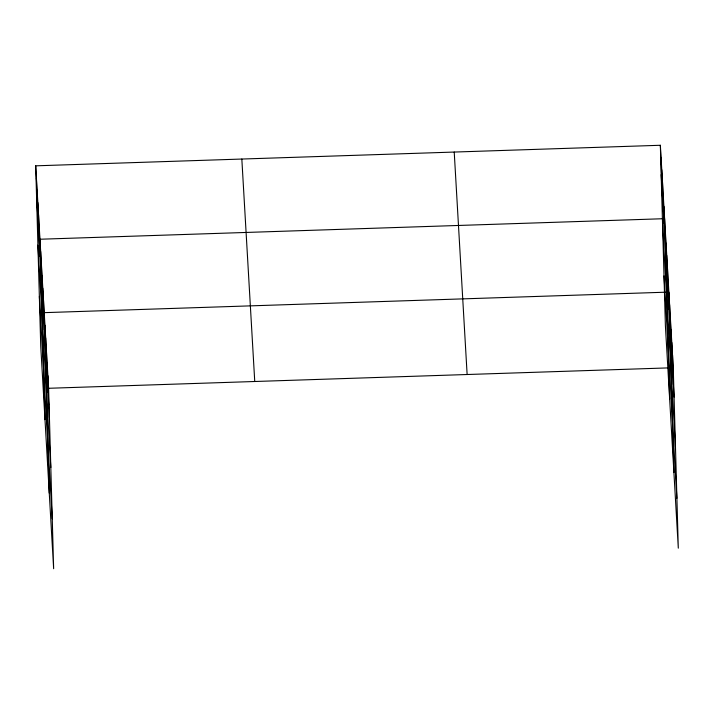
<?xml version="1.0" encoding="UTF-8"?>
<svg xmlns="http://www.w3.org/2000/svg" width="714" height="714" viewBox="0 0 714 714"><rect width="100%" height="100%" fill="white"/><g stroke="black" fill="none" stroke-linecap="round" stroke-linejoin="round"><path stroke-width="1.07" d="M35.7 165.827L48.606 388.282L53.648 568.728L40.743 346.272L35.7 165.827L660.352 145.272L673.257 367.728L678.3 548.173L665.394 325.718L660.352 145.272M665.6 292.204L44.214 312.652L49.257 493.097M48.606 388.282L667.804 367.915M661.173 174.653L674.078 397.109M662.565 224.499L675.471 446.964M664.002 275.863L676.908 498.327M454.22 152.055L467.126 374.511M241.832 159.043L254.746 381.499M36.521 195.208L49.427 417.672M37.913 245.054L50.819 467.518M39.35 296.417L52.256 518.882M672.526 355.126L673.347 384.507M671.794 342.515L672.615 371.896M671.062 329.913L671.883 359.294M670.33 317.311L671.151 346.692M669.607 304.699L670.419 334.081M668.875 292.097L673.909 472.534M668.161 279.861L668.982 309.242M667.447 267.625L668.268 297.006M666.742 255.389L667.563 284.77M666.028 243.153L666.849 272.534M665.323 230.917L666.144 260.298M669.652 399.126L664.609 218.68L39.957 239.235L45 419.68M663.904 206.444L664.725 235.825M663.19 194.208L664.011 223.589M662.485 181.972L663.306 211.353M661.771 169.745L662.592 199.126M661.066 157.508L661.887 186.889M47.874 375.68L48.695 405.061M47.142 363.078L47.963 392.459M46.41 350.467L47.231 379.848M45.678 337.865L46.499 367.246M44.946 325.254L45.767 354.635M43.509 300.416L44.33 329.797M42.795 288.179L43.616 317.56M42.09 275.943L42.911 305.324M41.376 263.707L42.197 293.088M40.671 251.471L41.492 280.852M39.252 226.998L40.073 256.38M38.538 214.762L39.359 244.143M37.833 202.535L38.654 231.916M37.119 190.299L37.94 219.68M36.414 178.063L37.226 207.444"/></g></svg>
